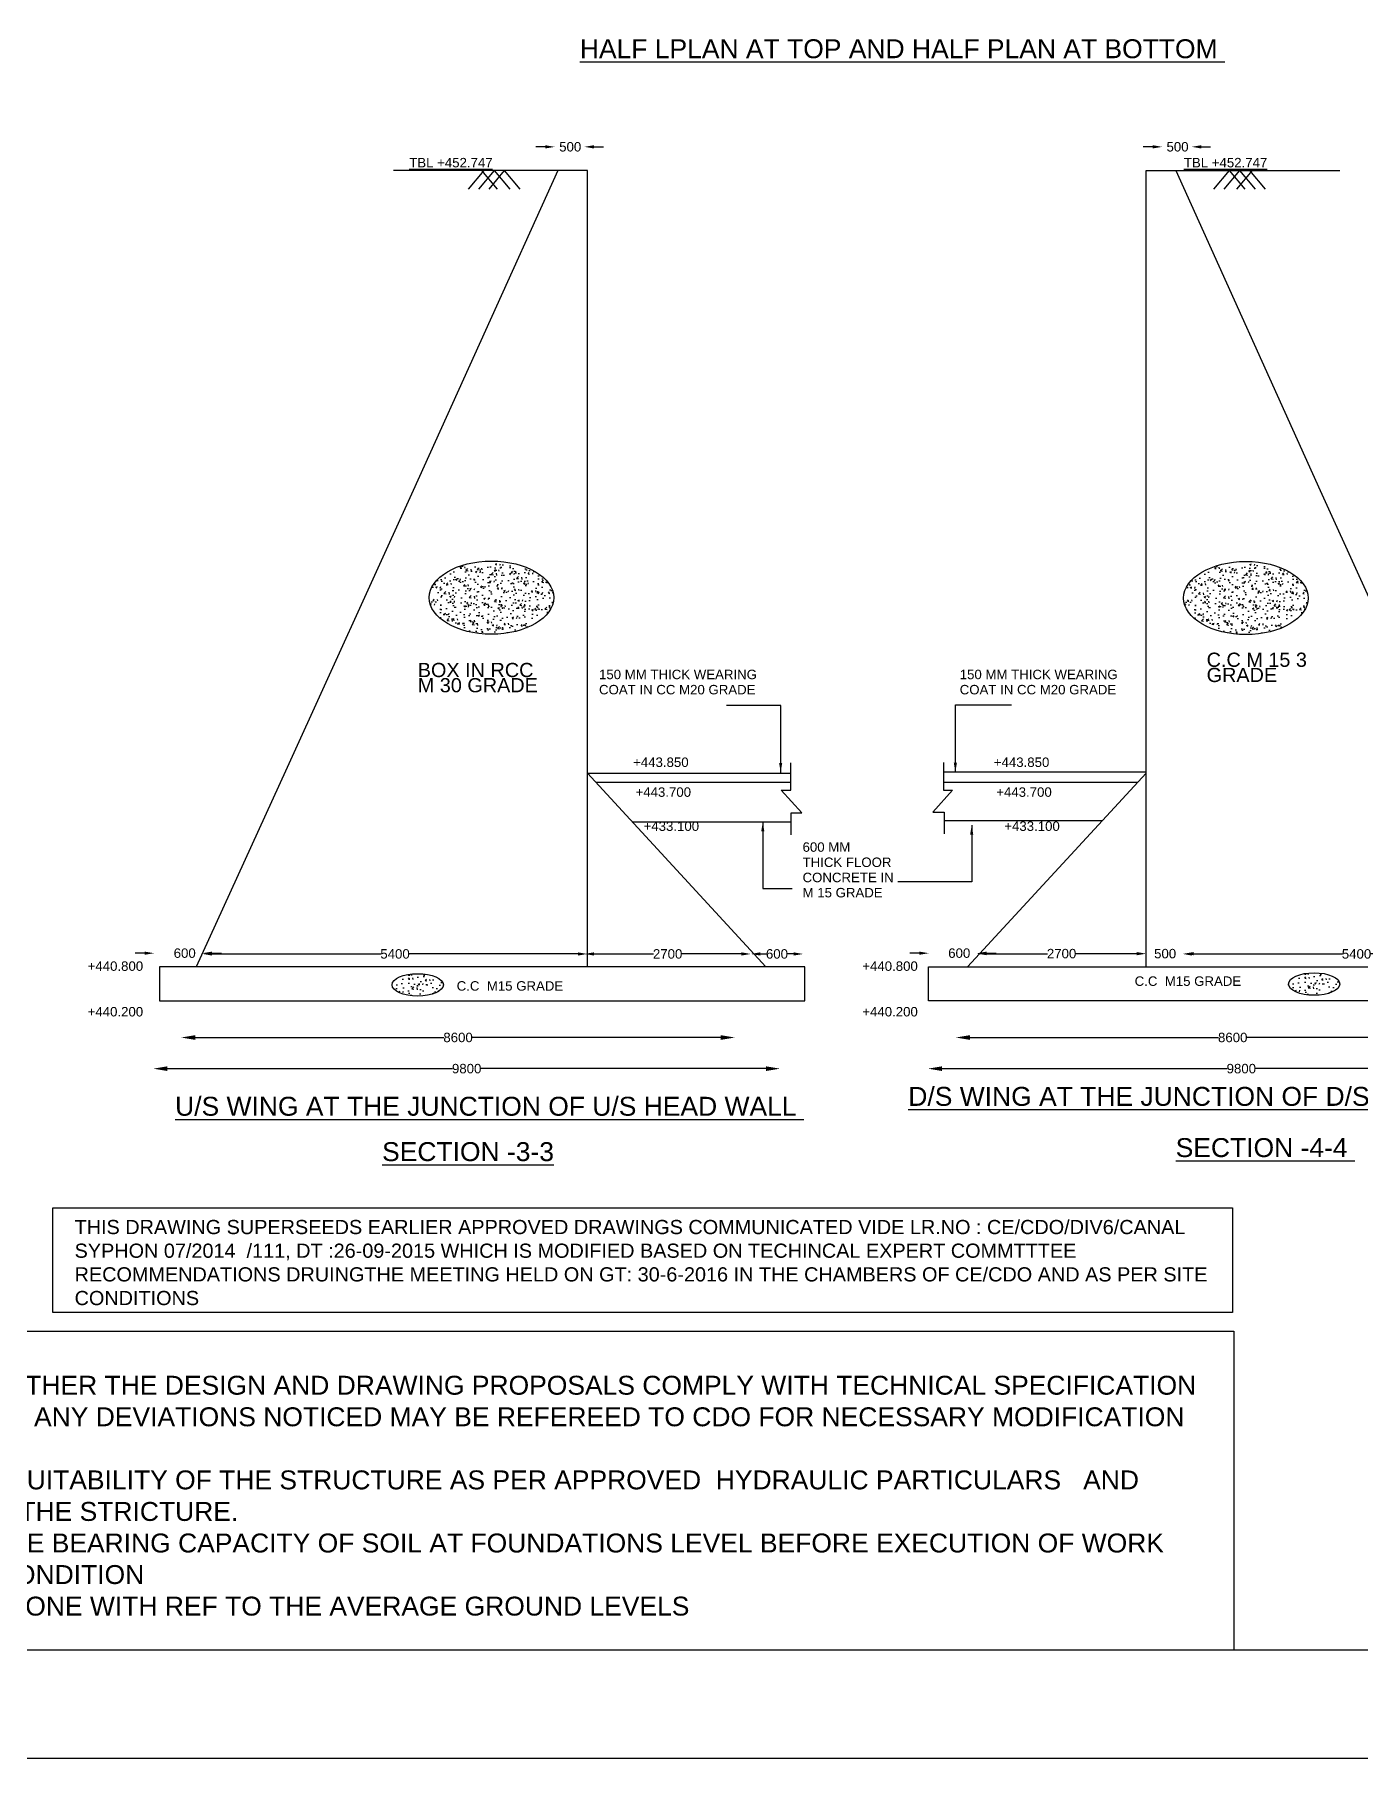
# Model space of a CAD drawing. Header units: millimetres. Extents: x 5124 to 2118060, y 2311 to 45645147.
# Drawn here: x 2076544 to 2090553, y 45603523 to 45621739 of the extents above; entities that cross this region are included whole.
import ezdxf

# ---------------------------------------------------------------- set-up
doc = ezdxf.new("R2010")
doc.units = ezdxf.units.MM
doc.header["$MEASUREMENT"] = 0
for name, color, linetype in [('DIMENSIONS', 7, 'Continuous'), ('DRAWING', 2, 'Continuous'), ('TEXT', 7, 'Continuous')]:
    doc.layers.add(name, color=color, linetype=linetype)
doc.styles.get("Standard").update_dxf_attribs({"font": 'arial.ttf', "height": 100})
doc.dimstyles.get("Standard").update_dxf_attribs({"dimtxt": 100, "dimasz": 100, "dimexe": 0.18, "dimexo": 0.0625, "dimgap": 0.09, "dimtad": 0, "dimdec": 0, "dimzin": 0, "dimdsep": 46, "dimtxsty": 'Standard', "dimcen": 0.09, "dimse1": 1, "dimse2": 1, "dimadec": 0, "dimazin": 0, "dimtfac": 1, "dimtdec": 0, "dimtofl": 0, "dimtmove": 0, "dimatfit": 3, "dimfxl": 1, "dimtolj": 1, "dimtzin": 0, "dimarcsym": 0})

# ---------------------------------------------------------------- blocks, each defined once
blk = doc.blocks.new('*D70')
at = {"layer": 'Defpoints', "color": 0, "transparency": 16777216}
for p in [(2078094, 45611042), (2083944, 45611141), (2083944, 45611042)]:
    blk.add_point(p, dxfattribs=at)
at = {"layer": 'DIMENSIONS', "color": 0, "lineweight": -2, "transparency": 16777216}
for p, q in [((2078244, 45611141), (2080870, 45611141)), ((2083794, 45611141), (2081168, 45611141))]:
    blk.add_line(p, q, dxfattribs=at)
at = {"layer": 'DIMENSIONS', "color": 0, "transparency": 16777216}
for points in [[(2078244, 45611166), (2078244, 45611116), (2078094, 45611141)], [(2083794, 45611166), (2083794, 45611116), (2083944, 45611141)]]:
    blk.add_solid(points, dxfattribs=at)
at = {"layer": 'DIMENSIONS', "color": 0, "transparency": 16777216, "insert": (2081019, 45611141), "char_height": 100, "attachment_point": 5}
blk.add_mtext('\\A1;8600', dxfattribs=at)
blk = doc.blocks.new('*D71')
at = {"layer": 'Defpoints', "color": 0, "transparency": 16777216}
for p in [(2084421, 45610812), (2077799, 45610561), (2084421, 45610561)]:
    blk.add_point(p, dxfattribs=at)
at = {"layer": 'DIMENSIONS', "color": 0, "lineweight": -2, "transparency": 16777216}
for p, q in [((2077949, 45610812), (2080961, 45610812)), ((2084271, 45610812), (2081259, 45610812))]:
    blk.add_line(p, q, dxfattribs=at)
at = {"layer": 'DIMENSIONS', "color": 0, "transparency": 16777216}
for points in [[(2077949, 45610837), (2077949, 45610787), (2077799, 45610812)], [(2084271, 45610837), (2084271, 45610787), (2084421, 45610812)]]:
    blk.add_solid(points, dxfattribs=at)
at = {"layer": 'DIMENSIONS', "color": 0, "transparency": 16777216, "insert": (2081110, 45610812), "char_height": 100, "attachment_point": 5}
blk.add_mtext('\\A1;9800', dxfattribs=at)
blk = doc.blocks.new('*D72')
at = {"layer": 'Defpoints', "color": 0, "transparency": 16777216}
for p in [(2078321, 45612086), (2077807, 45612048), (2078321, 45612032)]:
    blk.add_point(p, dxfattribs=at)
at = {"layer": 'TEXT', "color": 0, "lineweight": -2, "transparency": 16777216}
for p, q in [((2077707, 45612032), (2077607, 45612032)), ((2078421, 45612032), (2078521, 45612032))]:
    blk.add_line(p, q, dxfattribs=at)
at = {"layer": 'TEXT', "color": 0, "transparency": 16777216}
for points in [[(2077707, 45612049), (2077707, 45612015), (2077807, 45612032)], [(2078421, 45612049), (2078421, 45612015), (2078321, 45612032)]]:
    blk.add_solid(points, dxfattribs=at)
at = {"layer": 'TEXT', "color": 0, "transparency": 16777216, "insert": (2078131, 45612032), "char_height": 100, "attachment_point": 5}
blk.add_mtext('\\A1;600', dxfattribs=at)
blk = doc.blocks.new('*D73')
at = {"layer": 'Defpoints', "color": 0, "transparency": 16777216}
for p in [(2078321, 45612032), (2082385, 45612032), (2082385, 45612024)]:
    blk.add_point(p, dxfattribs=at)
at = {"layer": 'TEXT', "color": 0, "lineweight": -2, "transparency": 16777216}
for p, q in [((2078421, 45612024), (2080204, 45612024)), ((2082285, 45612024), (2080502, 45612024))]:
    blk.add_line(p, q, dxfattribs=at)
at = {"layer": 'TEXT', "color": 0, "transparency": 16777216}
for points in [[(2078421, 45612041), (2078421, 45612007), (2078321, 45612024)], [(2082285, 45612041), (2082285, 45612007), (2082385, 45612024)]]:
    blk.add_solid(points, dxfattribs=at)
at = {"layer": 'TEXT', "color": 0, "transparency": 16777216, "insert": (2080353, 45612024), "char_height": 100, "attachment_point": 5}
blk.add_mtext('\\A1;5400', dxfattribs=at)
blk = doc.blocks.new('*D75')
at = {"layer": 'Defpoints', "color": 0, "transparency": 16777216}
for p in [(2082354, 45612024), (2084112, 45612044), (2084112, 45612024)]:
    blk.add_point(p, dxfattribs=at)
at = {"layer": 'TEXT', "color": 0, "lineweight": -2, "transparency": 16777216}
for p, q in [((2082454, 45612024), (2083083, 45612024)), ((2084012, 45612024), (2083383, 45612024))]:
    blk.add_line(p, q, dxfattribs=at)
at = {"layer": 'TEXT', "color": 0, "transparency": 16777216}
for points in [[(2082454, 45612041), (2082454, 45612007), (2082354, 45612024)], [(2084012, 45612041), (2084012, 45612007), (2084112, 45612024)]]:
    blk.add_solid(points, dxfattribs=at)
at = {"layer": 'TEXT', "color": 0, "transparency": 16777216, "insert": (2083233, 45612024), "char_height": 100, "attachment_point": 5}
blk.add_mtext('\\A1;2700', dxfattribs=at)
blk = doc.blocks.new('*D74')
at = {"layer": 'Defpoints', "color": 0, "transparency": 16777216}
for p in [(2084112, 45612024), (2084664, 45612024), (2084664, 45612024)]:
    blk.add_point(p, dxfattribs=at)
at = {"layer": 'TEXT', "color": 0, "lineweight": -2, "transparency": 16777216}
for p, q in [((2084212, 45612024), (2084278, 45612024)), ((2084564, 45612024), (2084499, 45612024))]:
    blk.add_line(p, q, dxfattribs=at)
at = {"layer": 'TEXT', "color": 0, "transparency": 16777216}
for points in [[(2084212, 45612041), (2084212, 45612007), (2084112, 45612024)], [(2084564, 45612041), (2084564, 45612007), (2084664, 45612024)]]:
    blk.add_solid(points, dxfattribs=at)
at = {"layer": 'TEXT', "color": 0, "transparency": 16777216, "insert": (2084388, 45612024), "char_height": 100, "attachment_point": 5}
blk.add_mtext('\\A1;600', dxfattribs=at)
blk = doc.blocks.new('*D76')
at = {"layer": 'Defpoints', "color": 0, "transparency": 16777216}
for p in [(2082354, 45620552), (2082041, 45620283), (2082354, 45620283)]:
    blk.add_point(p, dxfattribs=at)
at = {"layer": 'TEXT', "color": 0, "lineweight": -2, "transparency": 16777216}
for p, q in [((2081941, 45620552), (2081841, 45620552)), ((2082454, 45620552), (2082554, 45620552))]:
    blk.add_line(p, q, dxfattribs=at)
at = {"layer": 'TEXT', "color": 0, "transparency": 16777216}
for points in [[(2081941, 45620569), (2081941, 45620535), (2082041, 45620552)], [(2082454, 45620569), (2082454, 45620535), (2082354, 45620552)]]:
    blk.add_solid(points, dxfattribs=at)
at = {"layer": 'TEXT', "color": 0, "transparency": 16777216, "insert": (2082204, 45620552), "char_height": 100, "attachment_point": 5}
blk.add_mtext('\\A1;500', dxfattribs=at)
blk = doc.blocks.new('*D77')
at = {"layer": 'Defpoints', "color": 0, "transparency": 16777216}
for p in [(2086278, 45611042), (2092128, 45611141), (2092128, 45611042)]:
    blk.add_point(p, dxfattribs=at)
at = {"layer": 'DIMENSIONS', "color": 0, "lineweight": -2, "transparency": 16777216}
for p, q in [((2086428, 45611141), (2089054, 45611141)), ((2091978, 45611141), (2089352, 45611141))]:
    blk.add_line(p, q, dxfattribs=at)
at = {"layer": 'DIMENSIONS', "color": 0, "transparency": 16777216}
for points in [[(2086428, 45611166), (2086428, 45611116), (2086278, 45611141)], [(2091978, 45611166), (2091978, 45611116), (2092128, 45611141)]]:
    blk.add_solid(points, dxfattribs=at)
at = {"layer": 'DIMENSIONS', "color": 0, "transparency": 16777216, "insert": (2089203, 45611141), "char_height": 100, "attachment_point": 5}
blk.add_mtext('\\A1;8600', dxfattribs=at)
blk = doc.blocks.new('*D78')
at = {"layer": 'Defpoints', "color": 0, "transparency": 16777216}
for p in [(2092605, 45610812), (2085983, 45610561), (2092605, 45610561)]:
    blk.add_point(p, dxfattribs=at)
at = {"layer": 'DIMENSIONS', "color": 0, "lineweight": -2, "transparency": 16777216}
for p, q in [((2086133, 45610812), (2089145, 45610812)), ((2092455, 45610812), (2089443, 45610812))]:
    blk.add_line(p, q, dxfattribs=at)
at = {"layer": 'DIMENSIONS', "color": 0, "transparency": 16777216}
for points in [[(2086133, 45610837), (2086133, 45610787), (2085983, 45610812)], [(2092455, 45610837), (2092455, 45610787), (2092605, 45610812)]]:
    blk.add_solid(points, dxfattribs=at)
at = {"layer": 'DIMENSIONS', "color": 0, "transparency": 16777216, "insert": (2089294, 45610812), "char_height": 100, "attachment_point": 5}
blk.add_mtext('\\A1;9800', dxfattribs=at)
blk = doc.blocks.new('*D79')
at = {"layer": 'Defpoints', "color": 0, "transparency": 16777216}
for p in [(2086504, 45612086), (2085991, 45612048), (2086504, 45612032)]:
    blk.add_point(p, dxfattribs=at)
at = {"layer": 'TEXT', "color": 0, "lineweight": -2, "transparency": 16777216}
for p, q in [((2085891, 45612032), (2085791, 45612032)), ((2086604, 45612032), (2086704, 45612032))]:
    blk.add_line(p, q, dxfattribs=at)
at = {"layer": 'TEXT', "color": 0, "transparency": 16777216}
for points in [[(2085891, 45612049), (2085891, 45612015), (2085991, 45612032)], [(2086604, 45612049), (2086604, 45612015), (2086504, 45612032)]]:
    blk.add_solid(points, dxfattribs=at)
at = {"layer": 'TEXT', "color": 0, "transparency": 16777216, "insert": (2086314, 45612032), "char_height": 100, "attachment_point": 5}
blk.add_mtext('\\A1;600', dxfattribs=at)
blk = doc.blocks.new('*D80')
at = {"layer": 'Defpoints', "color": 0, "transparency": 16777216}
for p in [(2088770, 45620552), (2088458, 45620283), (2088770, 45620283)]:
    blk.add_point(p, dxfattribs=at)
at = {"layer": 'TEXT', "color": 0, "lineweight": -2, "transparency": 16777216}
for p, q in [((2088358, 45620552), (2088258, 45620552)), ((2088870, 45620552), (2088970, 45620552))]:
    blk.add_line(p, q, dxfattribs=at)
at = {"layer": 'TEXT', "color": 0, "transparency": 16777216}
for points in [[(2088358, 45620569), (2088358, 45620535), (2088458, 45620552)], [(2088870, 45620569), (2088870, 45620535), (2088770, 45620552)]]:
    blk.add_solid(points, dxfattribs=at)
at = {"layer": 'TEXT', "color": 0, "transparency": 16777216, "insert": (2088620, 45620552), "char_height": 100, "attachment_point": 5}
blk.add_mtext('\\A1;500', dxfattribs=at)
blk = doc.blocks.new('*D83')
at = {"layer": 'Defpoints', "color": 0, "transparency": 16777216}
for p in [(2086502, 45612083), (2088288, 45612028), (2088288, 45612027)]:
    blk.add_point(p, dxfattribs=at)
at = {"layer": 'TEXT', "color": 0, "lineweight": -2, "transparency": 16777216}
for p, q in [((2086602, 45612027), (2087245, 45612027)), ((2088188, 45612027), (2087545, 45612027))]:
    blk.add_line(p, q, dxfattribs=at)
at = {"layer": 'TEXT', "color": 0, "transparency": 16777216}
for points in [[(2086602, 45612044), (2086602, 45612011), (2086502, 45612027)], [(2088188, 45612044), (2088188, 45612011), (2088288, 45612027)]]:
    blk.add_solid(points, dxfattribs=at)
at = {"layer": 'TEXT', "color": 0, "transparency": 16777216, "insert": (2087395, 45612027), "char_height": 100, "attachment_point": 5}
blk.add_mtext('\\A1;2700', dxfattribs=at)
blk = doc.blocks.new('*D84')
at = {"layer": 'Defpoints', "color": 0, "transparency": 16777216}
for p in [(2088674, 45612027), (2092348, 45612047), (2092348, 45612024)]:
    blk.add_point(p, dxfattribs=at)
at = {"layer": 'TEXT', "color": 0, "lineweight": -2, "transparency": 16777216}
for p, q in [((2088774, 45612024), (2090362, 45612024)), ((2092248, 45612024), (2090660, 45612024))]:
    blk.add_line(p, q, dxfattribs=at)
at = {"layer": 'TEXT', "color": 0, "transparency": 16777216}
for points in [[(2088774, 45612041), (2088774, 45612007), (2088674, 45612024)], [(2092248, 45612041), (2092248, 45612007), (2092348, 45612024)]]:
    blk.add_solid(points, dxfattribs=at)
at = {"layer": 'TEXT', "color": 0, "transparency": 16777216, "insert": (2090511, 45612024), "char_height": 100, "attachment_point": 5}
blk.add_mtext('\\A1;5400', dxfattribs=at)
blk = doc.blocks.new('*D85')
at = {"layer": 'Defpoints', "color": 0, "transparency": 16777216}
for p in [(2088288, 45612076), (2088288, 45612027), (2088690, 45612076)]:
    blk.add_point(p, dxfattribs=at)
at = {"layer": 'TEXT', "color": 0, "lineweight": -2, "transparency": 16777216}
for p, q in [((2088188, 45612027), (2088088, 45612027)), ((2088790, 45612027), (2088890, 45612027))]:
    blk.add_line(p, q, dxfattribs=at)
at = {"layer": 'TEXT', "color": 0, "transparency": 16777216}
for points in [[(2088188, 45612044), (2088188, 45612010), (2088288, 45612027)], [(2088790, 45612044), (2088790, 45612010), (2088690, 45612027)]]:
    blk.add_solid(points, dxfattribs=at)
at = {"layer": 'TEXT', "color": 0, "transparency": 16777216, "insert": (2088489, 45612027), "char_height": 100, "attachment_point": 5}
blk.add_mtext('\\A1;500', dxfattribs=at)

msp = doc.modelspace()

# ---------------------------------------------------------------- hatches: boundary and pattern name
at = {"layer": 'DRAWING'}
h = msp.add_hatch(dxfattribs=at)
h.set_pattern_fill('AR-CONC', color=0, scale=25, style=0)
h.set_pattern_definition([(50, (17870.51, -91.76), (179.31504565, -15.68803375), [18.75, -206.25]), (355, (17870.5, -91.76), (-34.6878334, 188.0480334), [15, -165]), (100.4514, (17885.45, -93.07), (144.6273454, 172.3598855), [15.9350475, -175.285528]), (46.1842, (17870.5, -41.76), (266.8102622, -41.3797536), [28.125, -309.375]), (96.6356, (17892.74, -45.2), (233.6656764, 243.5294677), [23.902572, -262.92825]), (351.1842, (17870.5, -41.76), (233.6654863, 243.5296502), [22.5, -247.5]), (21, (17895.51, -54.26), (149.22676303, -100.65472267), [18.75, -206.25]), (326, (17895.5, -54.26), (60.828833, 181.28751126), [15, -165]), (71.4514, (17907.94, -62.65), (210.05565715, 80.6326242), [15.9350475, -175.285528]), (37.5, (17870.51, -91.76), (3.03996383, 83.22346346), [0, -163, 0, -167.5, 0, -165.625]), (7.5, (17870.51, -91.76), (65.76738436, 98.60292797), [0, -95.5, 0, -159.25, 0, -63.125]), (327.5, (17814.76, -91.76), (133.45560904, -5.63871793), [0, -62.5, 0, -195, 0, -258.75]), (317.5, (17789.76, -91.76), (145.79654234, 25.02624558), [0, -81.25, 0, -129.5, 0, -183.75])])
edge = h.paths.add_edge_path()
edge.add_ellipse((2081371.7, 45615789), major_axis=(-657.8, 0), ratio=0.5876805, start_angle=0, end_angle=360)
h = msp.add_hatch(dxfattribs=at)
h.set_pattern_fill('AR-CONC', color=0, scale=25, style=0)
h.set_pattern_definition([(50, (25841.28, -95.8), (179.31504565, -15.68803375), [18.75, -206.25]), (355, (25841.28, -95.8), (-34.6878334, 188.0480334), [15, -165]), (100.4514, (25856.22, -97.1), (144.6273454, 172.3598855), [15.9350475, -175.285528]), (46.1842, (25841.28, -45.8), (266.8102622, -41.3797536), [28.125, -309.375]), (96.6356, (25863.5, -49.25), (233.6656764, 243.5294677), [23.902572, -262.92825]), (351.1842, (25841.28, -45.8), (233.6654863, 243.5296502), [22.5, -247.5]), (21, (25866.28, -58.3), (149.22676303, -100.65472267), [18.75, -206.25]), (326, (25866.28, -58.3), (60.828833, 181.28751126), [15, -165]), (71.4514, (25878.71, -66.69), (210.05565715, 80.6326242), [15.9350475, -175.285528]), (37.5, (25841.276, -95.8), (3.03996383, 83.22346346), [0, -163, 0, -167.5, 0, -165.625]), (7.5, (25841.28, -95.8), (65.76738436, 98.60292797), [0, -95.5, 0, -159.25, 0, -63.125]), (327.5, (25785.526, -95.8), (133.45560904, -5.63871793), [0, -62.5, 0, -195, 0, -258.75]), (317.5, (25760.53, -95.8), (145.79654234, 25.02624558), [0, -81.25, 0, -129.5, 0, -183.75])])
edge = h.paths.add_edge_path()
edge.add_ellipse((2089342.4, 45615785), major_axis=(-657.8, 0), ratio=0.5876805, start_angle=0, end_angle=360)
h = msp.add_hatch(dxfattribs=at)
h.set_pattern_fill('AR-CONC', color=0, scale=25, style=0)
h.set_pattern_definition([(50, (18068.5, 124.54), (179.31504565, -15.68803375), [18.75, -206.25]), (355, (18068.5, 124.54), (-34.6878334, 188.0480334), [15, -165]), (100.4514, (18083.44, 123.23), (144.6273454, 172.3598855), [15.9350475, -175.285528]), (46.1842, (18068.5, 174.54), (266.8102622, -41.3797536), [28.125, -309.375]), (96.6356, (18090.73, 171.1), (233.6656764, 243.5294677), [23.902572, -262.92825]), (351.1842, (18068.5, 174.54), (233.6654863, 243.5296502), [22.5, -247.5]), (21, (18093.5, 162.04), (149.22676303, -100.65472267), [18.75, -206.25]), (326, (18093.5, 162.04), (60.828833, 181.28751126), [15, -165]), (71.4514, (18105.93, 153.65), (210.05565715, 80.6326242), [15.9350475, -175.285528]), (37.5, (18068.495, 124.54), (3.03996383, 83.22346346), [0, -163, 0, -167.5, 0, -165.625]), (7.5, (18068.495, 124.54), (65.76738436, 98.60292797), [0, -95.5, 0, -159.25, 0, -63.125]), (327.5, (18012.745, 124.54), (133.45560904, -5.63871793), [0, -62.5, 0, -195, 0, -258.75]), (317.5, (17987.74, 124.54), (145.79654234, 25.02624558), [0, -81.25, 0, -129.5, 0, -183.75])])
edge = h.paths.add_edge_path()
edge.add_ellipse((2080592.3, 45611696.7), major_axis=(271.2, 0), ratio=0.4384537, start_angle=0, end_angle=360)
h = msp.add_hatch(dxfattribs=at)
h.set_pattern_fill('AR-CONC', color=0, scale=25, style=0)
h.set_pattern_definition([(50, (27539.5, 134.01), (179.31504565, -15.68803375), [18.75, -206.25]), (355, (27539.5, 134.01), (-34.6878334, 188.0480334), [15, -165]), (100.4514, (27554.45, 132.7), (144.6273454, 172.3598855), [15.9350475, -175.285528]), (46.1842, (27539.5, 184.01), (266.8102622, -41.3797536), [28.125, -309.375]), (96.6356, (27561.74, 180.56), (233.6656764, 243.5294677), [23.902572, -262.92825]), (351.1842, (27539.5, 184), (233.6654863, 243.5296502), [22.5, -247.5]), (21, (27564.5, 171.51), (149.22676303, -100.65472267), [18.75, -206.25]), (326, (27564.5, 171.51), (60.828833, 181.28751126), [15, -165]), (71.4514, (27576.94, 163.12), (210.05565715, 80.6326242), [15.9350475, -175.285528]), (37.5, (27539.51, 134.01), (3.03996383, 83.22346346), [0, -163, 0, -167.5, 0, -165.625]), (7.5, (27539.51, 134.01), (65.76738436, 98.60292797), [0, -95.5, 0, -159.25, 0, -63.125]), (327.5, (27483.76, 134.01), (133.45560904, -5.63871793), [0, -62.5, 0, -195, 0, -258.75]), (317.5, (27458.76, 134.01), (145.79654234, 25.02624558), [0, -81.25, 0, -129.5, 0, -183.75])])
edge = h.paths.add_edge_path()
edge.add_ellipse((2090063.3, 45611706.2), major_axis=(271.2, 0), ratio=0.4384537, start_angle=0, end_angle=360)

# ---------------------------------------------------------------- linework, layer by layer
at = {"layer": 'DIMENSIONS'}
msp.add_lwpolyline([(2118059.9, 45603522.8), (2058380.1, 45603522.8), (2058380.1, 45645146.9), (2118059.9, 45645146.9)], close=True, dxfattribs=at)
at = {"layer": 'DRAWING', "color": 0}
for points in [[(2059530.4, 45643990.6), (2116910.2, 45643990.6), (2116910.2, 45604666.8), (2059530.4, 45604666.8)], [(2084683.4, 45611889.2), (2077864.8, 45611889.2), (2077864.8, 45611528.7), (2084683.4, 45611528.7)], [(2085989.5, 45611889.2), (2092808.1, 45611889.2), (2092808.1, 45611528.7), (2085989.5, 45611528.7)]]:
    msp.add_lwpolyline(points, close=True, dxfattribs=at)
for points in [[(2082385.3, 45611889.2), (2082385.3, 45620301.7), (2080337.8, 45620301.7)], [(2082072.4, 45620301.7), (2080546.2, 45616922.2)], [(2081292.1, 45620301.7), (2081127.2, 45620104.3)], [(2081398.9, 45620301.7), (2081234, 45620104.3)], [(2081265.5, 45620301.7), (2081431, 45620105.3)], [(2081507.6, 45620301.7), (2081342.7, 45620104.3)], [(2081398.9, 45620301.7), (2081564.3, 45620105.3)], [(2081507.6, 45620301.7), (2081673, 45620105.3)], [(2088287.6, 45611889.2), (2088287.6, 45620301.7), (2090335.1, 45620301.7)], [(2088600.4, 45620301.7), (2090126.7, 45616922.2)], [(2089165.3, 45620301.7), (2088999.8, 45620105.3)], [(2089274, 45620301.7), (2089108.6, 45620105.3)], [(2089165.3, 45620301.7), (2089330.2, 45620104.3)], [(2089407.3, 45620301.7), (2089241.9, 45620105.3)], [(2089274, 45620301.7), (2089438.9, 45620104.3)], [(2089380.8, 45620301.7), (2089545.6, 45620104.3)], [(2080546.2, 45616922.2), (2079196.4, 45613954.1)], [(2090126.7, 45616922.2), (2091476.4, 45613954.1)], [(2079196.4, 45613954.1), (2078253.1, 45611889.2)], [(2084271.6, 45611889.2), (2082385.3, 45613932.6), (2082385.3, 45613932.6)], [(2082385.3, 45613932.6), (2084535.5, 45613932.6)], [(2084539.1, 45613281.7), (2084539.1, 45613514.5), (2084652.1, 45613514.5), (2084433.1, 45613754.4), (2084535.5, 45613754.4), (2084535.5, 45614043.6)], [(2086147.4, 45614045.3), (2086147.4, 45613755.1), (2086242, 45613755.1), (2086036.3, 45613521.4), (2086153.1, 45613521.4), (2086153.1, 45613294)], [(2086147.4, 45613947.5), (2088287.6, 45613947.5)], [(2086401.2, 45611889.2), (2088287.6, 45613932.6), (2088287.6, 45613932.6)], [(2084535.5, 45613836.9), (2082475.8, 45613834.6)], [(2086147.4, 45613839.9), (2088202, 45613839.9)], [(2082857.1, 45613421.5), (2084539.1, 45613421.5)], [(2086153.1, 45613434.2), (2087827.5, 45613434.2)]]:
    msp.add_lwpolyline(points, dxfattribs=at)
for centre, major_axis, ratio in [((2081371.7, 45615789), (-657.8, 0), 0.5876805), ((2089342.4, 45615785), (-657.8, 0), 0.5876805), ((2080592.3, 45611696.7), (271.2, 0), 0.4384537), ((2090063.3, 45611706.2), (271.2, 0), 0.4384537)]:
    msp.add_ellipse(centre, major_axis=major_axis, ratio=ratio, dxfattribs=at)
at = {"layer": 'TEXT', "color": 0}
for points in [[(2076739.1, 45609342.2), (2089200.7, 45609342.2), (2089200.7, 45608236.3), (2076739.1, 45608236.3)], [(2068593.6, 45608039.4), (2089214, 45608039.4), (2089214, 45604666.8), (2068593.6, 45604666.8)]]:
    msp.add_lwpolyline(points, close=True, dxfattribs=at)

# ---------------------------------------------------------------- texts
for s, height, p in [('%%UHALF LPLAN AT TOP AND HALF PLAN AT BOTTOM ', 200, (2082306, 45621488.7)), ('%%UTBL +452.747', 100, (2080502.9, 45620335.1)), ('%%UTBL +452.747', 100, (2088686.8, 45620335.1)), ('C.C M 15 3', 150, (2088927.3, 45615057.7)), ('BOX IN RCC ', 150, (2080593.1, 45614949.4)), ('150 MM THICK WEARING ', 100, (2082508.1, 45614927.3)), ('150 MM THICK WEARING ', 100, (2086318.8, 45614927.3)), ('GRADE ', 150, (2088927.3, 45614897.1)), ('M 30 GRADE ', 150, (2080593.1, 45614788.8)), ('COAT IN CC M20 GRADE ', 100, (2082508.1, 45614766.7)), ('COAT IN CC M20 GRADE ', 100, (2086318.8, 45614766.7)), ('+443.850', 100, (2082868.5, 45613999.8)), ('+443.850', 100, (2086679.2, 45613999.8)), ('+443.700', 100, (2082894.1, 45613684.3)), ('+443.700', 100, (2086704.8, 45613684.3)), ('+433.100', 100, (2082978.9, 45613324.3)), ('+433.100', 100, (2086789.6, 45613324.3)), ('600 MM ', 100, (2084658.6, 45613103.5)), ('THICK FLOOR ', 100, (2084658.6, 45612942.9)), ('CONCRETE IN ', 100, (2084658.6, 45612782.2)), ('M 15 GRADE ', 100, (2084658.6, 45612621.6)), ('+440.800 ', 100, (2077105.7, 45611845.5)), ('+440.800 ', 100, (2085289.6, 45611845.5)), ('C.C  M15 GRADE ', 100, (2081004.6, 45611636.3)), ('C.C  M15 GRADE ', 100, (2088167.2, 45611686.7)), ('+440.200', 100, (2077105.7, 45611363.6)), ('+440.200', 100, (2085289.6, 45611363.6)), ('%%UD/S WING AT THE JUNCTION OF D/S HEAD WALL ', 200, (2085775.9, 45610419.2)), ('%%UU/S WING AT THE JUNCTION OF U/S HEAD WALL ', 200, (2078029.7, 45610314.7)), ('%%USECTION -4-4 ', 200, (2088600.4, 45609877.8)), ('%%USECTION -3-3', 200, (2080216.3, 45609835.4))]:
    msp.add_text(s, height=height, dxfattribs=at).set_placement(p)
at = {"layer": 'TEXT', "color": 0, "attachment_point": 1}
for s, insert, char_height, width in [('\\A1;THIS DRAWING SUPERSEEDS EARLIER APPROVED DRAWINGS COMMUNICATED VIDE LR.NO : CE/CDO/DIV6/CANAL SYPHON 07/2014  /111, DT :26-09-2015 WHICH IS MODIFIED BASED ON TECHINCAL EXPERT COMMTTTEE RECOMMENDATIONS DRUINGTHE MEETING HELD ON GT: 30-6-2016 IN THE CHAMBERS OF CE/CDO AND AS PER SITE CONDITIONS', (2076967.9, 45609213.6), 150, 12128.126), ('\\pi-600,l800,t800;1.^ITHE PROJECT AUTHORITIES SHALL SATISFY WHETHER THE DESIGN AND DRAWING PROPOSALS COMPLY WITH TECHNICAL SPECIFICATION AS STIPULATED IN THE AGREEMENT CONDITIONS ANY DEVIATIONS NOTICED MAY BE REFEREED TO CDO FOR NECESSARY MODIFICATION BEFORE EXECUTION .\\P2.^ITHE PROJECT AUTHORITIES SHALL VERIFY THE SUITABILITY OF THE STRUCTURE AS PER APPROVED  HYDRAULIC PARTICULARS   AND SATISFY THEMSELVES ABOUT THE SUITABLE OF THE STRICTURE.\\P3.^ITHE FIELD AUTHORITIES SHALL ENSURE THE SAFE BEARING CAPACITY OF SOIL AT FOUNDATIONS LEVEL BEFORE EXECUTION OF WORK BY CONDUCTING  SUITABLE TEST AS PER SITE CONDITION \\P4.^ITHE BANK CONNECTIONS SHALL BE PROPERLY DONE WITH REF TO THE AVERAGE GROUND LEVELS  ', (2068816.4, 45607567), 200, 20043.947)]:
    msp.add_mtext(s, dxfattribs=dict(at, insert=insert, char_height=char_height, width=width))

# ---------------------------------------------------------------- dimensions: what is measured, and where the dimension line sits
at = {"layer": 'DIMENSIONS', "color": 0}
for base, p1, p2, text, picture, middle in [((2083944.5, 45611141), (2078093.7, 45611042.4), (2083944.5, 45611042.4), '8600', '*D70', (2081019.1, 45611141)), ((2092128.3, 45611141), (2086277.6, 45611042.4), (2092128.3, 45611042.4), '8600', '*D77', (2089203, 45611141)), ((2084421.3, 45610812), (2077798.7, 45610560.6), (2084421.3, 45610560.6), '9800', '*D71', (2081110, 45610812)), ((2092605.2, 45610812), (2085982.6, 45610560.6), (2092605.2, 45610560.6), '9800', '*D78', (2089293.9, 45610812))]:
    dim = msp.add_linear_dim(base=base, p1=p1, p2=p2, text=text, dimstyle='Standard', override={"dimasz": 150}, dxfattribs=at)
    dim.commit()
    dim.dimension.update_dxf_attribs({"geometry": picture, "text_midpoint": middle})
at = {"layer": 'TEXT', "color": 0}
for base, p1, p2, text, picture, middle in [((2082354.2, 45620552.1), (2082041.3, 45620282.5), (2082354.2, 45620282.5), '500', '*D76', (2082204.2, 45620552.1)), ((2088770.5, 45620552.1), (2088457.6, 45620282.5), (2088770.5, 45620282.5), '500', '*D80', (2088620.5, 45620552.1)), ((2078320.6, 45612031.9), (2077807.2, 45612047.7), (2078320.6, 45612085.8), '600', '*D72', (2078130.6, 45612031.9)), ((2086504.4, 45612031.9), (2085991, 45612047.7), (2086504.4, 45612085.8), '600', '*D79', (2086314.4, 45612031.9)), ((2088287.6, 45612027.1), (2088690.3, 45612076.1), (2088287.6, 45612076.1), '500', '*D85', (2088488.9, 45612027.1)), ((2092347.8, 45612024.2), (2088673.7, 45612027.2), (2092347.8, 45612046.7), '5400', '*D84', (2090510.8, 45612024.2))]:
    dim = msp.add_linear_dim(base=base, p1=p1, p2=p2, text=text, dimstyle='Standard', dxfattribs=at)
    dim.commit()
    dim.dimension.update_dxf_attribs({"geometry": picture, "text_midpoint": middle, "dimtype": 160})
for base, p1, p2, text, picture, middle in [((2082385.3, 45612024), (2078320.6, 45612031.9), (2082385.3, 45612031.9), '5400', '*D73', (2080352.9, 45612024)), ((2084112.1, 45612024.1), (2082354.2, 45612024), (2084112.1, 45612043.8), '2700', '*D75', (2083233.1, 45612024.1)), ((2084664.2, 45612024.1), (2084112.1, 45612024.1), (2084664.2, 45612024.1), '600', '*D74', (2084388.2, 45612024.1)), ((2088287.6, 45612027.2), (2086502.3, 45612083.2), (2088287.6, 45612027.8), '2700', '*D83', (2087394.9, 45612027.2))]:
    dim = msp.add_linear_dim(base=base, p1=p1, p2=p2, text=text, dimstyle='Standard', dxfattribs=at)
    dim.commit()
    dim.dimension.update_dxf_attribs({"geometry": picture, "text_midpoint": middle})

# ---------------------------------------------------------------- leaders
at = {"layer": 'DIMENSIONS', "color": 0}
for points in [[(2084427.3, 45613941.6), (2084427.3, 45614649.7), (2083855.3, 45614649.7)], [(2086273, 45613943.8), (2086273, 45614654.7), (2086865.9, 45614654.7)], [(2084238.2, 45613418.4), (2084238.2, 45612715.3), (2084548.1, 45612715.3)], [(2086445.3, 45613384.9), (2086445.3, 45612786.5), (2085666.3, 45612786.5)]]:
    msp.add_leader(points, dimstyle='Standard', override={"dimgap": 0.09, "dimtad": 0}, dxfattribs=at)

doc.saveas('drawing.dxf')
